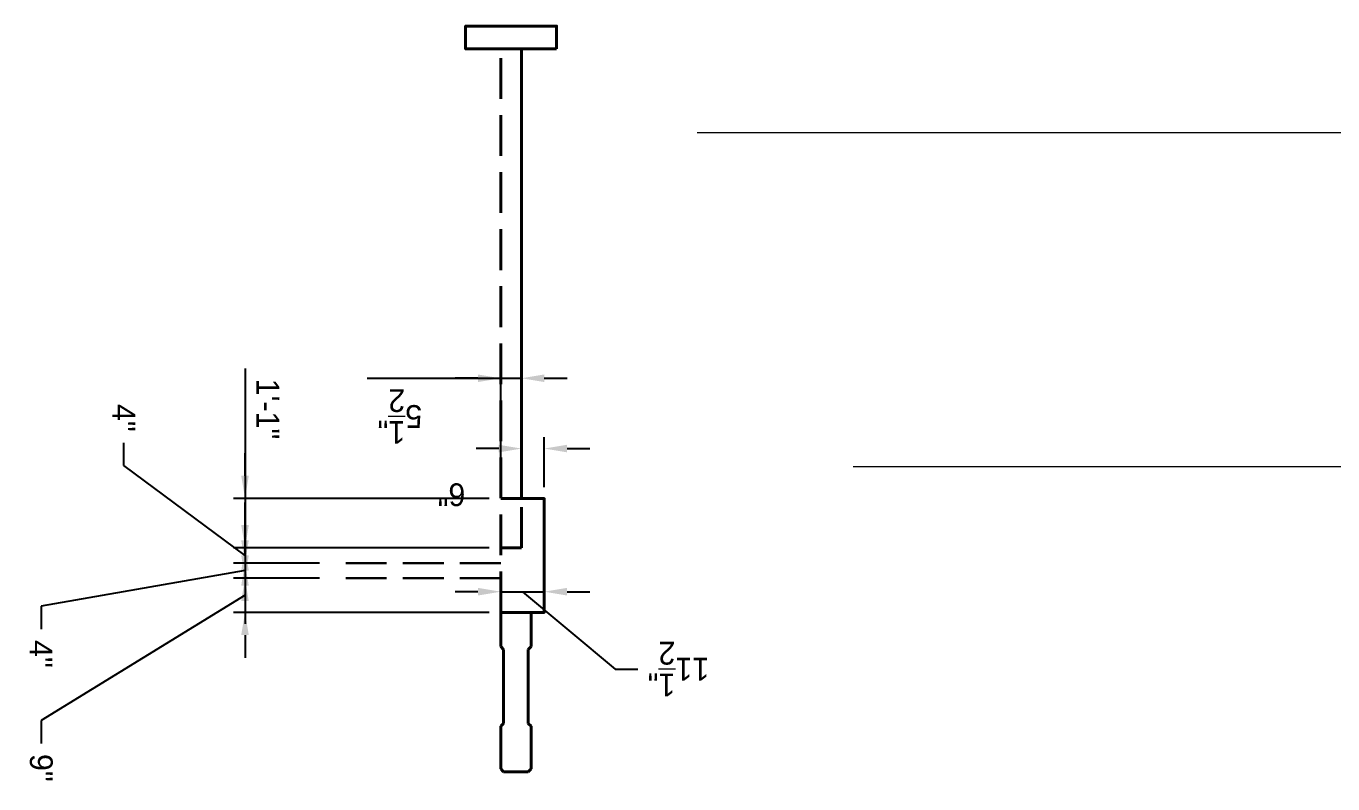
# Model space of a CAD drawing. Extents: x -134.6 to -49.3, y -211.3 to -114.1.
# Drawn here: x -134.63 to -105.91, y -195.48 to -178.84 of the extents above; entities that cross this region are included whole.
import ezdxf

# ---------------------------------------------------------------- set-up
doc = ezdxf.new("R2010")
doc.units = 0
doc.header["$MEASUREMENT"] = 0
doc.linetypes.add('DGN Style 3', pattern=[1.253139, 0.895099, -0.35804])
doc.layers.add('ActivePts-ConstElements', color=14, linetype='Continuous', lineweight=0, plot=False)
doc.layers.add('ActivePts-ConstElements (Construction)', color=14, linetype='Continuous', lineweight=0, plot=False)
for name, color, linetype, lineweight in [('ConcSlabs', 7, 'Continuous', 30), ('DimLines_dp', 7, 'Continuous', 13), ('TrafBarrierConc', 3, 'Continuous', 40), ('WallMSEPanel', 3, 'Continuous', 40)]:
    doc.layers.add(name, color=color, linetype=linetype, lineweight=lineweight)
doc.styles.add('FDOT (Small)_0', font='txt')
doc.dimstyles.new('Copy of _FDOT_Dim', dxfattribs={"dimtxt": 0.5, "dimasz": 0.5, "dimexe": 0.25, "dimexo": 0.25, "dimgap": 0.25, "dimtad": 1, "dimdec": 4, "dimlfac": 12, "dimzin": 11, "dimdsep": 46, "dimlunit": 4, "dimtxsty": 'FDOT (Small)_0', "dimcen": 0, "dimazin": 3, "dimtfac": 1, "dimtdec": 0, "dimtofl": 0, "dimtmove": 1, "dimatfit": 1, "dimfxl": 1, "dimfrac": 2, "dimtolj": 1, "dimtzin": 11, "dimarcsym": 0})

# ---------------------------------------------------------------- blocks, each defined once
blk = doc.blocks.new('*D478')
at = {"layer": 'Defpoints', "color": 0, "transparency": 16777216}
for p in [(-124.202004, -189.211262), (-129.821424, -190.294596), (-124.201982, -190.294596)]:
    blk.add_point(p, dxfattribs=at)
at = {"layer": 'DimLines_dp', "color": 0, "lineweight": -2, "transparency": 16777216}
for p, q in [((-129.821424, -186.353388), (-129.821424, -189.211262)), ((-129.821424, -188.711262), (-129.821424, -188.211262)), ((-129.821424, -189.211262), (-129.821424, -190.294596)), ((-129.821424, -190.794596), (-129.821424, -191.294596))]:
    blk.add_line(p, q, dxfattribs=at)
at = {"layer": 'DimLines_dp', "color": 0, "linetype": 'ByBlock', "lineweight": -2, "transparency": 16777216}
for p, q in [((-124.452004, -189.211262), (-130.071424, -189.211262)), ((-124.451982, -190.294596), (-130.071424, -190.294596))]:
    blk.add_line(p, q, dxfattribs=at)
at = {"layer": 'DimLines_dp', "color": 0, "transparency": 16777216}
for points in [[(-129.73809, -188.711262), (-129.904757, -188.711262), (-129.821424, -189.211262)], [(-129.73809, -190.794596), (-129.904757, -190.794596), (-129.821424, -190.294596)]]:
    blk.add_solid(points, dxfattribs=at)
at = {"layer": 'DimLines_dp', "color": 0, "transparency": 16777216, "insert": (-129.3204, -187.244418), "char_height": 0.5, "attachment_point": 5, "rotation": 270, "style": 'FDOT (Small)_0'}
blk.add_mtext('\\A1;\\H0.5;1\'-1"', dxfattribs=at)
blk = doc.blocks.new('*D475')
at = {"layer": 'Defpoints', "color": 0, "transparency": 16777216}
for p in [(-124.201982, -190.294596), (-129.821424, -190.628006), (-127.936392, -190.628006)]:
    blk.add_point(p, dxfattribs=at)
at = {"layer": 'DimLines_dp', "color": 0, "lineweight": -2, "transparency": 16777216}
for p, q in [((-132.484767, -188.486488), (-132.484767, -187.986488)), ((-129.821424, -190.461301), (-132.484767, -188.486488)), ((-129.821424, -189.794596), (-129.821424, -189.294596)), ((-129.821424, -190.294596), (-129.821424, -190.628006)), ((-129.821424, -191.128006), (-129.821424, -191.628006))]:
    blk.add_line(p, q, dxfattribs=at)
at = {"layer": 'DimLines_dp', "color": 0, "linetype": 'ByBlock', "lineweight": -2, "transparency": 16777216}
for p, q in [((-124.451982, -190.294596), (-130.071424, -190.294596)), ((-128.186392, -190.628006), (-130.071424, -190.628006))]:
    blk.add_line(p, q, dxfattribs=at)
at = {"layer": 'DimLines_dp', "color": 0, "transparency": 16777216}
for points in [[(-129.73809, -189.794596), (-129.904757, -189.794596), (-129.821424, -190.294596)], [(-129.73809, -191.128006), (-129.904757, -191.128006), (-129.821424, -190.628006)]]:
    blk.add_solid(points, dxfattribs=at)
at = {"layer": 'DimLines_dp', "color": 0, "transparency": 16777216, "insert": (-132.484767, -187.43908), "char_height": 0.5, "attachment_point": 5, "rotation": 270, "style": 'FDOT (Small)_0'}
blk.add_mtext('\\A1;\\H0.5;4"', dxfattribs=at)
blk = doc.blocks.new('*D476')
at = {"layer": 'Defpoints', "color": 0, "transparency": 16777216}
for p in [(-127.936392, -190.628006), (-129.821424, -190.961339), (-127.936385, -190.961339)]:
    blk.add_point(p, dxfattribs=at)
at = {"layer": 'DimLines_dp', "color": 0, "lineweight": -2, "transparency": 16777216}
for p, q in [((-129.821424, -190.128006), (-129.821424, -189.628006)), ((-129.821424, -190.628006), (-129.821424, -190.961339)), ((-129.821424, -190.794672), (-134.30406, -191.576857)), ((-129.821424, -191.461339), (-129.821424, -191.961339)), ((-134.30406, -191.576857), (-134.30406, -192.076857))]:
    blk.add_line(p, q, dxfattribs=at)
at = {"layer": 'DimLines_dp', "color": 0, "linetype": 'ByBlock', "lineweight": -2, "transparency": 16777216}
for p, q in [((-128.186392, -190.628006), (-130.071424, -190.628006)), ((-128.186385, -190.961339), (-130.071424, -190.961339))]:
    blk.add_line(p, q, dxfattribs=at)
at = {"layer": 'DimLines_dp', "color": 0, "transparency": 16777216}
for points in [[(-129.73809, -190.128006), (-129.904757, -190.128006), (-129.821424, -190.628006)], [(-129.73809, -191.461339), (-129.904757, -191.461339), (-129.821424, -190.961339)]]:
    blk.add_solid(points, dxfattribs=at)
at = {"layer": 'DimLines_dp', "color": 0, "transparency": 16777216, "insert": (-134.30406, -192.624265), "char_height": 0.5, "attachment_point": 5, "rotation": 270, "style": 'FDOT (Small)_0'}
blk.add_mtext('\\A1;\\H0.5;4"', dxfattribs=at)
blk = doc.blocks.new('*D477')
at = {"layer": 'Defpoints', "color": 0, "transparency": 16777216}
for p in [(-127.936385, -190.961339), (-129.821424, -191.711262), (-124.201953, -191.711262)]:
    blk.add_point(p, dxfattribs=at)
at = {"layer": 'DimLines_dp', "color": 0, "lineweight": -2, "transparency": 16777216}
for p, q in [((-129.821424, -190.461339), (-129.821424, -189.961339)), ((-129.821424, -190.961339), (-129.821424, -191.711262)), ((-129.821424, -191.336301), (-134.302124, -194.088125)), ((-129.821424, -192.211262), (-129.821424, -192.711262)), ((-134.302124, -194.088125), (-134.302124, -194.588125))]:
    blk.add_line(p, q, dxfattribs=at)
at = {"layer": 'DimLines_dp', "color": 0, "linetype": 'ByBlock', "lineweight": -2, "transparency": 16777216}
for p, q in [((-128.186385, -190.961339), (-130.071424, -190.961339)), ((-124.451953, -191.711262), (-130.071424, -191.711262))]:
    blk.add_line(p, q, dxfattribs=at)
at = {"layer": 'DimLines_dp', "color": 0, "transparency": 16777216}
for points in [[(-129.73809, -190.461339), (-129.904757, -190.461339), (-129.821424, -190.961339)], [(-129.73809, -192.211262), (-129.904757, -192.211262), (-129.821424, -191.711262)]]:
    blk.add_solid(points, dxfattribs=at)
at = {"layer": 'DimLines_dp', "color": 0, "transparency": 16777216, "insert": (-134.302124, -195.125472), "char_height": 0.5, "attachment_point": 5, "rotation": 270, "style": 'FDOT (Small)_0'}
blk.add_mtext('\\A1;\\H0.5;9"', dxfattribs=at)
blk = doc.blocks.new('*D479')
at = {"layer": 'Defpoints', "color": 0, "transparency": 16777216}
for p in [(-123.243619, -191.256762), (-124.201953, -191.711262), (-123.243619, -191.711242)]:
    blk.add_point(p, dxfattribs=at)
at = {"layer": 'DimLines_dp', "color": 0, "lineweight": -2, "transparency": 16777216}
for p, q in [((-124.701953, -191.256762), (-125.201953, -191.256762)), ((-124.201953, -191.256762), (-123.243619, -191.256762)), ((-123.722786, -191.256762), (-121.685574, -192.957058)), ((-122.743619, -191.256762), (-122.243619, -191.256762)), ((-121.685574, -192.957058), (-121.185574, -192.957058))]:
    blk.add_line(p, q, dxfattribs=at)
at = {"layer": 'DimLines_dp', "color": 0, "linetype": 'ByBlock', "lineweight": -2, "transparency": 16777216}
for p, q in [((-124.201953, -191.461262), (-124.201953, -191.006762)), ((-123.243619, -191.461242), (-123.243619, -191.006762))]:
    blk.add_line(p, q, dxfattribs=at)
at = {"layer": 'DimLines_dp', "color": 0, "transparency": 16777216}
for points in [[(-124.701953, -191.340095), (-124.701953, -191.173428), (-124.201953, -191.256762)], [(-122.743619, -191.340095), (-122.743619, -191.173428), (-123.243619, -191.256762)]]:
    blk.add_solid(points, dxfattribs=at)
at = {"layer": 'DimLines_dp', "color": 0, "transparency": 16777216, "insert": (-120.295226, -192.957058), "char_height": 0.5, "attachment_point": 5, "rotation": 180, "style": 'FDOT (Small)_0'}
blk.add_mtext('\\A1;\\H0.5;11{\\H1x;\\S1/2;}"', dxfattribs=at)
blk = doc.blocks.new('*D480')
at = {"layer": 'Defpoints', "color": 0, "transparency": 16777216}
for p in [(-123.743671, -186.569711), (-124.202004, -189.211262), (-123.743671, -189.211253)]:
    blk.add_point(p, dxfattribs=at)
at = {"layer": 'DimLines_dp', "color": 0, "linetype": 'ByBlock', "lineweight": -2, "transparency": 16777216}
for p, q in [((-124.202004, -188.961262), (-124.202004, -186.319711)), ((-123.743671, -188.961253), (-123.743671, -186.319711))]:
    blk.add_line(p, q, dxfattribs=at)
at = {"layer": 'DimLines_dp', "color": 0, "lineweight": -2, "transparency": 16777216}
for p, q in [((-127.138304, -186.569711), (-124.202004, -186.569711)), ((-124.702004, -186.569711), (-125.202004, -186.569711)), ((-124.202004, -186.569711), (-123.743671, -186.569711)), ((-123.243671, -186.569711), (-122.743671, -186.569711))]:
    blk.add_line(p, q, dxfattribs=at)
at = {"layer": 'DimLines_dp', "color": 0, "transparency": 16777216}
for points in [[(-124.702004, -186.653044), (-124.702004, -186.486378), (-124.202004, -186.569711)], [(-123.243671, -186.653044), (-123.243671, -186.486378), (-123.743671, -186.569711)]]:
    blk.add_solid(points, dxfattribs=at)
at = {"layer": 'DimLines_dp', "color": 0, "transparency": 16777216, "insert": (-126.418658, -187.409354), "char_height": 0.5, "attachment_point": 5, "rotation": 180, "style": 'FDOT (Small)_0'}
blk.add_mtext('\\A1;\\H0.5;5{\\H1x;\\S1/2;}"', dxfattribs=at)
blk = doc.blocks.new('*D481')
at = {"layer": 'Defpoints', "color": 0, "transparency": 16777216}
for p in [(-123.243671, -188.113642), (-123.743671, -189.211253), (-123.243671, -189.211242)]:
    blk.add_point(p, dxfattribs=at)
at = {"layer": 'DimLines_dp', "color": 0, "lineweight": -2, "transparency": 16777216}
for p, q in [((-124.243671, -188.113642), (-124.743671, -188.113642)), ((-122.743671, -188.113642), (-122.243671, -188.113642))]:
    blk.add_line(p, q, dxfattribs=at)
at = {"layer": 'DimLines_dp', "color": 0, "linetype": 'ByBlock', "lineweight": -2, "transparency": 16777216}
for p, q in [((-123.743671, -188.961253), (-123.743671, -187.863642)), ((-123.243671, -188.961242), (-123.243671, -187.863642))]:
    blk.add_line(p, q, dxfattribs=at)
at = {"layer": 'DimLines_dp', "color": 0, "transparency": 16777216}
for points in [[(-124.243671, -188.196975), (-124.243671, -188.030308), (-123.743671, -188.113642)], [(-122.743671, -188.196975), (-122.743671, -188.030308), (-123.243671, -188.113642)]]:
    blk.add_solid(points, dxfattribs=at)
at = {"layer": 'DimLines_dp', "color": 0, "transparency": 16777216, "insert": (-125.282352, -189.124073), "char_height": 0.5, "attachment_point": 5, "rotation": 180, "style": 'FDOT (Small)_0'}
blk.add_mtext('\\A1;\\H0.5;6"', dxfattribs=at)
blk = doc.blocks.new('*U482')
at = {"layer": 'TrafBarrierConc'}
for p, q in [((0.666655, 0.78684), (1.30825, 1.175241)), ((1.653495, 0.604934), (1.30825, 1.175241)), ((-0.744568, -0.140529), (0.645555, 0.701007)), ((0.666655, 0.78684), (0.645555, 0.701007)), ((1.0119, 0.216533), (1.653495, 0.604934)), ((-0.464056, -0.603904), (0.926067, 0.237632)), ((1.0119, 0.216533), (0.926067, 0.237632)), ((-1.632395, -0.604931), (-0.830401, -0.11943)), ((-0.830401, -0.11943), (-0.744568, -0.140529)), ((-1.632395, -0.604931), (-1.653495, -0.690764)), ((-1.372983, -1.154139), (-1.653495, -0.690764)), ((-1.28715, -1.175238), (-0.485156, -0.689737)), ((-0.485156, -0.689737), (-0.464056, -0.603904)), ((-1.28715, -1.175238), (-1.372983, -1.154139))]:
    blk.add_line(p, q, dxfattribs=at)

msp = doc.modelspace()

# ---------------------------------------------------------------- linework, layer by layer
at = {"layer": 'ActivePts-ConstElements'}
msp.add_line((-64.511675, -181.177057), (-119.885962, -181.178198), dxfattribs=at)
at = {"layer": 'ActivePts-ConstElements (Construction)'}
msp.add_line((-82.373124, -188.510758), (-116.45494, -188.51146), dxfattribs=at)
at = {"layer": 'ConcSlabs', "linetype": 'DGN Style 3'}
for p, q in [((-124.201975, -190.627929), (-127.936392, -190.628006)), ((-124.201968, -190.961262), (-127.936385, -190.961339))]:
    msp.add_line(p, q, dxfattribs=at)
at = {"layer": 'WallMSEPanel', "linetype": 'DGN Style 3'}
for p, q in [((-124.201953, -191.711262), (-124.202208, -179.337262)), ((-123.743649, -190.294586), (-123.743671, -189.211253)), ((-124.201982, -190.294596), (-123.743649, -190.294586))]:
    msp.add_line(p, q, dxfattribs=at)
at = {"layer": 'WallMSEPanel'}
msp.add_line((-123.743671, -189.211253), (-123.743874, -179.337253), dxfattribs=at)
at = {"layer": 'WallMSEPanel', "flags": 128}
msp.add_lwpolyline([(-122.973041, -179.337237), (-124.973041, -179.337278), (-124.973051, -178.837278), (-122.973051, -178.837237)], close=True, dxfattribs=at)
msp.add_lwpolyline([(-124.201953, -191.711262), (-124.201953, -191.711262), (-123.243619, -191.711242), (-123.243671, -189.211242), (-124.202004, -189.211262)], dxfattribs=at)

# ---------------------------------------------------------------- block references
at = {"layer": 'TrafBarrierConc', "rotation": 58.811815}
msp.add_blockref('*U482', (-123.874046, -193.439031), dxfattribs=at)

# ---------------------------------------------------------------- dimensions: what is measured, and where the dimension line sits
at = {"layer": 'DimLines_dp'}
for base, p1, p2, override, picture, middle in [((-129.821424, -190.294596), (-124.202004, -189.211262), (-124.201982, -190.294596), {"dimscale": 0, "dimtdec": 4, "dimfrac": 0}, '*D478', (-129.320471, -187.244418)), ((-129.821424, -190.628006), (-124.201982, -190.294596), (-127.936392, -190.628006), {"dimscale": 0, "dimtad": 0, "dimtdec": 4, "dimfrac": 0}, '*D475', (-132.484767, -187.736488)), ((-129.821424, -190.961339), (-127.936392, -190.628006), (-127.936385, -190.961339), {"dimscale": 0, "dimtad": 0, "dimtdec": 4, "dimfrac": 0}, '*D476', (-134.30406, -192.326857)), ((-129.821424, -191.711262), (-127.936385, -190.961339), (-124.201953, -191.711262), {"dimscale": 0, "dimtad": 0, "dimtdec": 4, "dimfrac": 0}, '*D477', (-134.302124, -194.838125))]:
    dim = msp.add_linear_dim(base=base, p1=p1, p2=p2, angle=270, text='\\H0.5;<>', dimstyle='Copy of _FDOT_Dim', override=override, dxfattribs=at)
    dim.commit()
    dim.dimension.update_dxf_attribs({"geometry": picture, "text_midpoint": middle, "dimtype": 160})
for base, p1, p2, override, picture, middle in [((-123.743671, -186.569711), (-124.202004, -189.211262), (-123.743671, -189.211253), {"dimscale": 0, "dimtdec": 4, "dimfrac": 0}, '*D480', (-126.418658, -187.078095)), ((-123.243671, -188.113642), (-123.743671, -189.211253), (-123.243671, -189.211242), {"dimscale": 0, "dimtdec": 4, "dimfrac": 0}, '*D481', (-125.282352, -188.618787)), ((-123.243619, -191.256762), (-124.201953, -191.711262), (-123.243619, -191.711242), {"dimscale": 0, "dimtad": 0, "dimtdec": 4, "dimfrac": 0}, '*D479', (-120.935574, -192.957058))]:
    dim = msp.add_linear_dim(base=base, p1=p1, p2=p2, text='\\H0.5;<>', dimstyle='Copy of _FDOT_Dim', override=override, dxfattribs=at)
    dim.commit()
    dim.dimension.update_dxf_attribs({"geometry": picture, "text_midpoint": middle, "dimtype": 160})

doc.saveas('drawing.dxf')
